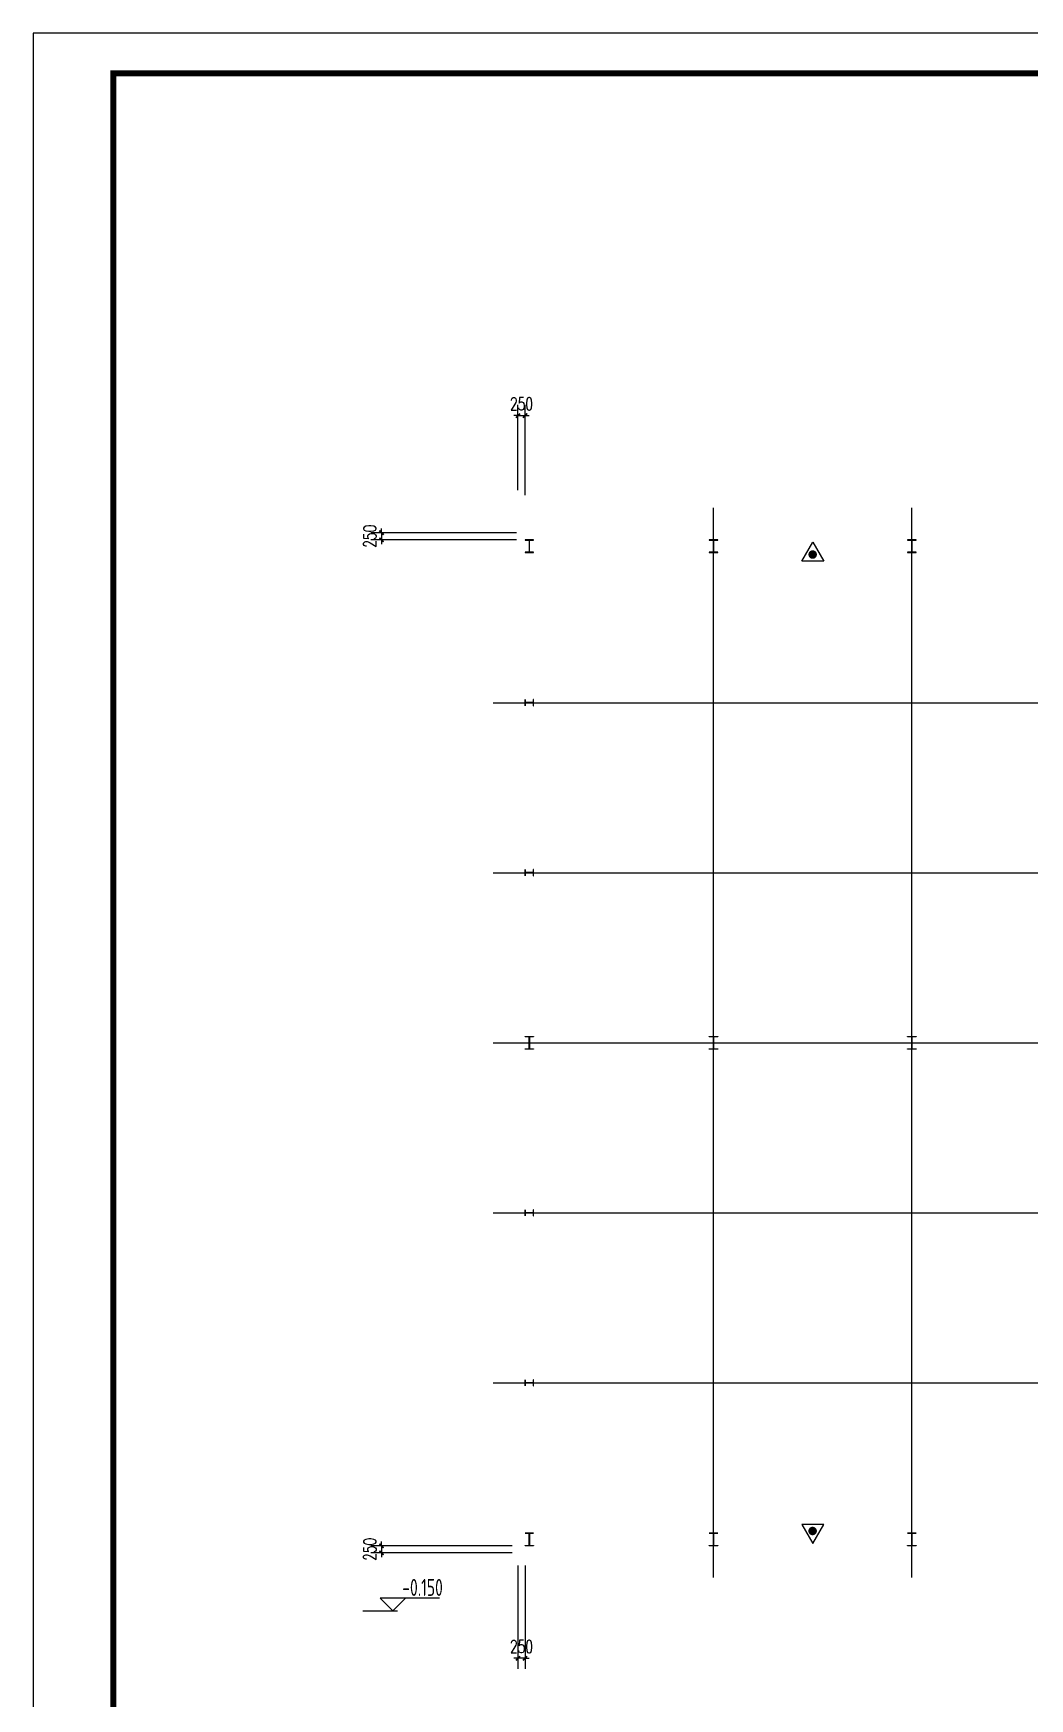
# Model space of a CAD drawing. Extents: x 180850 to 1400258, y 48356 to 327067.
# Drawn here: x 307089 to 342246, y 258216 to 316984 of the extents above; entities that cross this region are included whole.
import ezdxf
from ezdxf.enums import TextEntityAlignment as Align

# ---------------------------------------------------------------- set-up
doc = ezdxf.new("R2010")
doc.units = 0
doc.header["$LTSCALE"] = 1000
for name, color, linetype in [('AXIS_DIM', 3, 'Continuous'), ('DOTE', 1, 'Continuous'), ('GZ', 50, 'Continuous'), ('Gzd', 1, 'Continuous'), ('PUB_TITLE', 4, 'Continuous'), ('REIN', 1, 'Continuous'), ('TEXT', 7, 'Continuous')]:
    doc.layers.add(name, color=color, linetype=linetype)
doc.styles.add('_TCH_DIM_T3', font='SIMPLEX', dxfattribs={"width": 0.705882, "bigfont": 'GBCBIG'})
doc.styles.add('TSSD_Norm', font='tssdeng.shx', dxfattribs={"bigfont": 'hztxt.shx'})
doc.dimstyles.new('_TCH_ARCH&&150', dxfattribs={"dimtxt": 446.25, "dimasz": 150, "dimexe": 375, "dimexo": 450, "dimgap": 189.375, "dimtad": 1, "dimdec": 0, "dimzin": 0, "dimdsep": 46, "dimtxsty": '_TCH_DIM_T3', "dimblk": 'ARCHTICK', "dimcen": 0.09, "dimclrd": 3, "dimclre": 3, "dimclrt": 7, "dimazin": 2, "dimtfac": 1, "dimtdec": 0, "dimtix": 1, "dimtmove": 2, "dimatfit": 3, "dimfxl": 1, "dimtolj": 1, "dimtzin": 0, "dimarcsym": 0})

# ---------------------------------------------------------------- blocks, each defined once
blk = doc.blocks.new('_ArchTick')
at = {"color": 0, "linetype": 'ByBlock', "const_width": 0.4}
blk.add_lwpolyline([(-0.5, -0.5), (0.5, 0.5)], dxfattribs=at)
blk = doc.blocks.new('*D397')
at = {"color": 3, "lineweight": -2, "transparency": 16777216}
for p, q in [((324190, 300862), (324190, 303869)), ((324440, 300689), (324440, 303869)), ((324190, 303494), (324040, 303494)), ((324190, 303494), (324440, 303494)), ((324440, 303494), (324590, 303494))]:
    blk.add_line(p, q, dxfattribs=at)
at = {"layer": 'Defpoints', "color": 0, "transparency": 16777216}
for p in [(324440, 303494), (324190, 300412), (324440, 300239)]:
    blk.add_point(p, dxfattribs=at)
at = {"color": 3, "lineweight": -2, "transparency": 16777216, "xscale": 150, "yscale": 150, "zscale": 150}
blk.add_blockref('_ArchTick', (324190, 303494), dxfattribs=at)
at = {"color": 3, "lineweight": -2, "transparency": 16777216, "xscale": 150, "yscale": 150, "zscale": 150, "rotation": 180}
blk.add_blockref('_ArchTick', (324440, 303494), dxfattribs=at)
at = {"color": 7, "transparency": 16777216, "insert": (324315, 303906), "char_height": 446.2, "attachment_point": 5, "style": '_TCH_DIM_T3'}
blk.add_mtext('\\A1;250', dxfattribs=at)
blk = doc.blocks.new('*D399')
at = {"color": 3, "lineweight": -2, "transparency": 16777216}
for p, q in [((324140, 299362), (319001, 299362)), ((319376, 299362), (319376, 299512)), ((319376, 299362), (319376, 299112)), ((324140, 299112), (319001, 299112)), ((319376, 299112), (319376, 298962))]:
    blk.add_line(p, q, dxfattribs=at)
at = {"layer": 'Defpoints', "color": 0, "transparency": 16777216}
for p in [(324590, 299362), (319376, 299112), (324590, 299112)]:
    blk.add_point(p, dxfattribs=at)
at = {"color": 3, "lineweight": -2, "transparency": 16777216, "xscale": 150, "yscale": 150, "zscale": 150}
for p, rotation in [((319376, 299362), 270), ((319376, 299112), 90)]:
    blk.add_blockref('_ArchTick', p, dxfattribs=dict(at, rotation=rotation))
at = {"color": 7, "transparency": 16777216, "insert": (318963, 299237), "char_height": 446.2, "attachment_point": 5, "rotation": 90, "style": '_TCH_DIM_T3'}
blk.add_mtext('\\A1;250', dxfattribs=at)
blk = doc.blocks.new('*D400')
at = {"color": 3, "lineweight": -2, "transparency": 16777216}
for p, q in [((323990, 263612), (319001, 263612)), ((323990, 263362), (319001, 263362)), ((319376, 263612), (319376, 263762)), ((319376, 263612), (319376, 263362)), ((319376, 263362), (319376, 263212))]:
    blk.add_line(p, q, dxfattribs=at)
at = {"layer": 'Defpoints', "color": 0, "transparency": 16777216}
for p in [(319376, 263362), (324440, 263612), (324440, 263362)]:
    blk.add_point(p, dxfattribs=at)
at = {"color": 3, "lineweight": -2, "transparency": 16777216, "xscale": 150, "yscale": 150, "zscale": 150}
for p, rotation in [((319376, 263612), 270), ((319376, 263362), 90)]:
    blk.add_blockref('_ArchTick', p, dxfattribs=dict(at, rotation=rotation))
at = {"color": 7, "transparency": 16777216, "insert": (318963, 263487), "char_height": 446.2, "attachment_point": 5, "rotation": 90, "style": '_TCH_DIM_T3'}
blk.add_mtext('\\A1;250', dxfattribs=at)
blk = doc.blocks.new('*D401')
at = {"color": 3, "lineweight": -2, "transparency": 16777216}
for p, q in [((324190, 262912), (324190, 259265)), ((324440, 262912), (324440, 259265)), ((324190, 259640), (324040, 259640)), ((324440, 259640), (324190, 259640)), ((324440, 259640), (324590, 259640))]:
    blk.add_line(p, q, dxfattribs=at)
at = {"layer": 'Defpoints', "color": 0, "transparency": 16777216}
for p in [(324190, 263362), (324440, 263362), (324190, 259640)]:
    blk.add_point(p, dxfattribs=at)
at = {"color": 3, "lineweight": -2, "transparency": 16777216, "xscale": 150, "yscale": 150, "zscale": 150}
blk.add_blockref('_ArchTick', (324190, 259640), dxfattribs=at)
at = {"color": 3, "lineweight": -2, "transparency": 16777216, "xscale": 150, "yscale": 150, "zscale": 150, "rotation": 180}
blk.add_blockref('_ArchTick', (324440, 259640), dxfattribs=at)
at = {"color": 7, "transparency": 16777216, "insert": (324315, 260053), "char_height": 446.2, "attachment_point": 5, "style": '_TCH_DIM_T3'}
blk.add_mtext('\\A1;250', dxfattribs=at)

msp = doc.modelspace()

# ---------------------------------------------------------------- linework, layer by layer
msp.add_line((331210.1, 299112.03), (330970.1, 299112.03))
at = {"layer": 'AXIS_DIM'}
for p, q in [((321423.9, 261766.61), (319323.9, 261766.61)), ((319773.9, 261316.61), (319323.9, 261766.61)), ((319773.9, 261316.61), (320223.9, 261766.61)), ((318721.51, 261316.61), (319938.84, 261316.61))]:
    msp.add_line(p, q, dxfattribs=at)
at = {"layer": 'DOTE'}
for p, q in [((331090.1, 262487.03), (331090.1, 300237.03)), ((338090.1, 262487.03), (338090.1, 300237.03)), ((323315.1, 293362.03), (375190.1, 293362.03)), ((323315.1, 287362.03), (375190.1, 287362.03)), ((323315.1, 281362.03), (375190.1, 281362.03)), ((323315.1, 275362.03), (375190.1, 275362.03)), ((323315.1, 269362.03), (375190.1, 269362.03))]:
    msp.add_line(p, q, dxfattribs=at)
at = {"layer": 'GZ'}
for points in [[(324440.1, 298662.03), (324740.1, 298662.03), (324740.1, 298672.03), (324596.95, 298672.03), (324593.1, 298677.03), (324593.1, 299097.39), (324596.95, 299102.03), (324740.1, 299102.03), (324740.1, 299112.03), (324440.1, 299112.03), (324440.1, 299102.03), (324583.1, 299102.03), (324587.1, 299097.55), (324587.1, 298677.03), (324583.1, 298672.03), (324440.1, 298672.03), (324440.1, 298662.03)], [(330940.1, 298662.03), (331240.1, 298662.03), (331240.1, 298672.03), (331096.95, 298672.03), (331093.1, 298677.03), (331093.1, 299097.39), (331096.95, 299102.03), (331240.1, 299102.03), (331240.1, 299112.03), (330940.1, 299112.03), (330940.1, 299102.03), (331083.1, 299102.03), (331087.1, 299097.55), (331087.1, 298677.03), (331083.1, 298672.03), (330940.1, 298672.03), (330940.1, 298662.03)], [(337940.1, 298662.03), (338240.1, 298662.03), (338240.1, 298672.03), (338096.95, 298672.03), (338093.1, 298677.03), (338093.1, 299097.39), (338096.95, 299102.03), (338240.1, 299102.03), (338240.1, 299112.03), (337940.1, 299112.03), (337940.1, 299102.03), (338083.1, 299102.03), (338087.1, 299097.55), (338087.1, 298677.03), (338083.1, 298672.03), (337940.1, 298672.03), (337940.1, 298662.03)], [(324440.1, 293472.03), (324440.1, 293252.03), (324450.1, 293252.03), (324450.1, 293355.19), (324455.1, 293359.03), (324725.45, 293359.03), (324730.1, 293355.19), (324730.1, 293252.03), (324740.1, 293252.03), (324740.1, 293472.03), (324730.1, 293472.03), (324730.1, 293369.03), (324725.61, 293365.03), (324455.1, 293365.03), (324450.1, 293369.03), (324450.1, 293472.04), (324440.1, 293472.03)], [(324440.1, 287472.03), (324440.1, 287252.03), (324450.1, 287252.03), (324450.1, 287355.19), (324455.1, 287359.03), (324725.45, 287359.03), (324730.1, 287355.19), (324730.1, 287252.03), (324740.1, 287252.03), (324740.1, 287472.03), (324730.1, 287472.03), (324730.1, 287369.03), (324725.61, 287365.03), (324455.1, 287365.03), (324450.1, 287369.03), (324450.1, 287472.04), (324440.1, 287472.03)], [(324440.1, 281587.21), (324740.1, 281587.21), (324740.1, 281577.21), (324596.95, 281577.21), (324593.1, 281572.21), (324593.1, 281151.86), (324596.95, 281147.21), (324740.1, 281147.21), (324740.1, 281137.21), (324440.1, 281137.21), (324440.1, 281147.21), (324583.1, 281147.21), (324587.1, 281151.7), (324587.1, 281572.21), (324583.1, 281577.21), (324440.1, 281577.21), (324440.1, 281587.21)], [(330940.1, 281587.21), (331240.1, 281587.21), (331240.1, 281577.21), (331096.95, 281577.21), (331093.1, 281572.21), (331093.1, 281151.86), (331096.95, 281147.21), (331240.1, 281147.21), (331240.1, 281137.21), (330940.1, 281137.21), (330940.1, 281147.21), (331083.1, 281147.21), (331087.1, 281151.7), (331087.1, 281572.21), (331083.1, 281577.21), (330940.1, 281577.21), (330940.1, 281587.21)], [(337940.1, 281587.21), (338240.1, 281587.21), (338240.1, 281577.21), (338096.95, 281577.21), (338093.1, 281572.21), (338093.1, 281151.86), (338096.95, 281147.21), (338240.1, 281147.21), (338240.1, 281137.21), (337940.1, 281137.21), (337940.1, 281147.21), (338083.1, 281147.21), (338087.1, 281151.7), (338087.1, 281572.21), (338083.1, 281577.21), (337940.1, 281577.21), (337940.1, 281587.21)], [(324440.1, 275472.03), (324440.1, 275252.03), (324450.1, 275252.03), (324450.1, 275355.19), (324455.1, 275359.03), (324725.45, 275359.03), (324730.1, 275355.19), (324730.1, 275252.03), (324740.1, 275252.03), (324740.1, 275472.03), (324730.1, 275472.03), (324730.1, 275369.03), (324725.61, 275365.03), (324455.1, 275365.03), (324450.1, 275369.03), (324450.1, 275472.04), (324440.1, 275472.03)], [(324440.1, 269472.03), (324440.1, 269252.03), (324450.1, 269252.03), (324450.1, 269355.19), (324455.1, 269359.03), (324725.45, 269359.03), (324730.1, 269355.19), (324730.1, 269252.03), (324740.1, 269252.03), (324740.1, 269472.03), (324730.1, 269472.03), (324730.1, 269369.03), (324725.61, 269365.03), (324455.1, 269365.03), (324450.1, 269369.03), (324450.1, 269472.04), (324440.1, 269472.03)], [(324440.1, 264062.03), (324740.1, 264062.03), (324740.1, 264052.03), (324596.95, 264052.03), (324593.1, 264047.03), (324593.1, 263626.68), (324596.95, 263622.03), (324740.1, 263622.03), (324740.1, 263612.03), (324440.1, 263612.03), (324440.1, 263622.03), (324583.1, 263622.03), (324587.1, 263626.52), (324587.1, 264047.03), (324583.1, 264052.03), (324440.1, 264052.03), (324440.1, 264062.03)], [(330940.1, 264062.03), (331240.1, 264062.03), (331240.1, 264052.03), (331096.95, 264052.03), (331093.1, 264047.03), (331093.1, 263626.68), (331096.95, 263622.03), (331240.1, 263622.03), (331240.1, 263612.03), (330940.1, 263612.03), (330940.1, 263622.03), (331083.1, 263622.03), (331087.1, 263626.52), (331087.1, 264047.03), (331083.1, 264052.03), (330940.1, 264052.03), (330940.1, 264062.03)], [(337940.1, 264062.03), (338240.1, 264062.03), (338240.1, 264052.03), (338096.95, 264052.03), (338093.1, 264047.03), (338093.1, 263626.68), (338096.95, 263622.03), (338240.1, 263622.03), (338240.1, 263612.03), (337940.1, 263612.03), (337940.1, 263622.03), (338083.1, 263622.03), (338087.1, 263626.52), (338087.1, 264047.03), (338083.1, 264052.03), (337940.1, 264052.03), (337940.1, 264062.03)]]:
    msp.add_lwpolyline(points, close=True, dxfattribs=at)
at = {"layer": 'Gzd'}
for points in [[(334590.1, 299028.7), (334977.33, 298358), (334202.87, 298358)], [(334590.1, 263695.37), (334977.33, 264366.07), (334202.87, 264366.07)]]:
    msp.add_lwpolyline(points, close=True, dxfattribs=at)
at = {"layer": 'PUB_TITLE'}
msp.add_lwpolyline([(307089.48, 232984.16), (425889.48, 232984.16), (425889.48, 316984.16), (307089.48, 316984.16)], close=True, dxfattribs=at)
at = {"layer": 'PUB_TITLE', "const_width": 212.12}
msp.add_lwpolyline([(309909.8, 234398.34), (309909.8, 315569.98), (423889.48, 315569.98), (423889.48, 234398.34)], close=True, dxfattribs=at)
at = {"layer": 'REIN', "const_width": 150}
for points in [[(334663.25, 298590.8, -1), (334513.25, 298590.8, -1)], [(334663.25, 264133.27, 1), (334513.25, 264133.27, 1)]]:
    msp.add_lwpolyline(points, format="xyb", close=True, dxfattribs=at)

# ---------------------------------------------------------------- texts
at = {"layer": 'TEXT', "style": 'TSSD_Norm', "width": 0.7}
msp.add_text('-0.150', height=600, dxfattribs=at).set_placement((320823.9, 262141.61), align=Align.MIDDLE_CENTER)

# ---------------------------------------------------------------- dimensions: what is measured, and where the dimension line sits
for base, p1, p2, picture, middle in [((324440.1, 303493.83), (324190.1, 300412.03), (324440.1, 300238.91), '*D397', (324315.1, 303906.33)), ((324190.1, 259640.12), (324440.1, 263362.03), (324190.1, 263362.03), '*D401', (324315.1, 260052.62))]:
    dim = msp.add_linear_dim(base=base, p1=p1, p2=p2, dimstyle='_TCH_ARCH&&150')
    dim.commit()
    dim.dimension.update_dxf_attribs({"geometry": picture, "text_midpoint": middle})
for base, p1, p2, picture, middle in [((319375.58, 299112.03), (324590.1, 299362.03), (324590.1, 299112.03), '*D399', (318963.08, 299237.03)), ((319375.58, 263362.03), (324440.1, 263612.03), (324440.1, 263362.03), '*D400', (318963.08, 263487.03))]:
    dim = msp.add_linear_dim(base=base, p1=p1, p2=p2, angle=90, dimstyle='_TCH_ARCH&&150')
    dim.commit()
    dim.dimension.update_dxf_attribs({"geometry": picture, "text_midpoint": middle})

doc.saveas('drawing.dxf')
